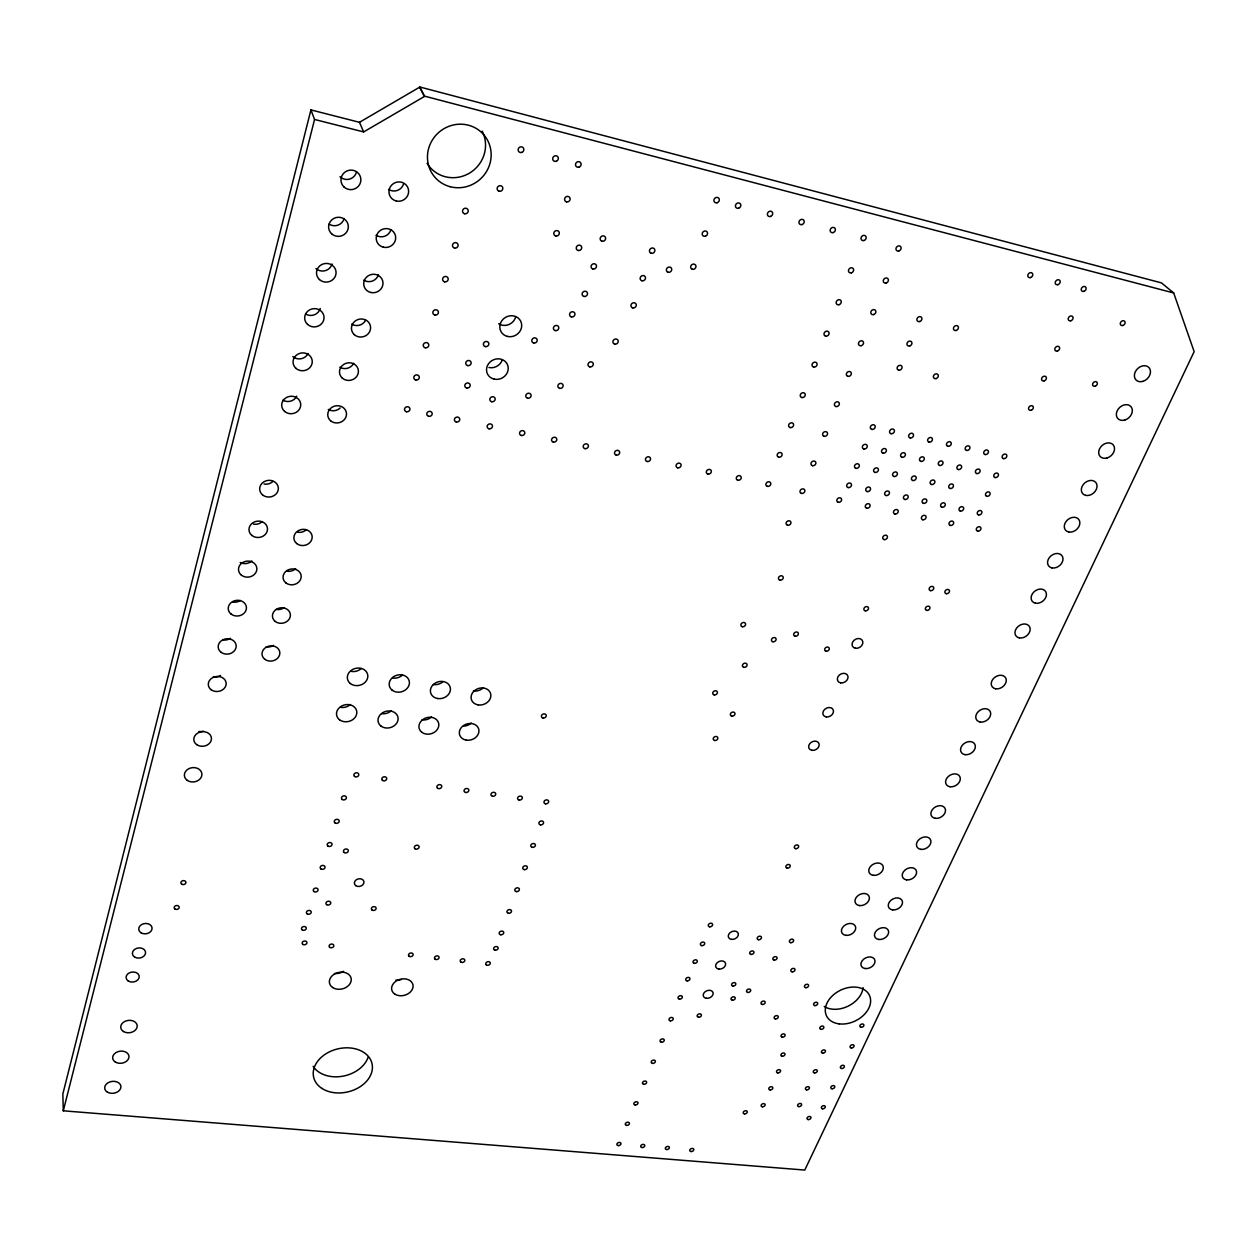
<?xml version="1.0" encoding="UTF-8"?>
<svg xmlns="http://www.w3.org/2000/svg" width="1257" height="1257" viewBox="0 0 1257 1257"><rect width="100%" height="100%" fill="white"/><g stroke="black" fill="none" stroke-linecap="round" stroke-linejoin="round"><path stroke-width="1.5" d="M310.919 109.909L62.85 1093.951L63.29 1110.811L804.779 1170.063L1194.15 351.646L1173.677 292.96L1161.468 282.888L419.634 86.937L424.505 96.443L363.666 131.922L314.564 119.462L310.919 109.909L359.455 122.306L419.555 87.236M63.29 1110.811L314.564 119.462M424.505 96.443L419.634 86.937M424.583 96.145L1173.677 292.96M359.455 122.306L363.666 131.922M482.185 131.152A32.006 30.954 -44.7 0 1 469.254 173.262A32.006 30.954 -44.7 0 1 427.081 163.363M863.072 987.593A23.584 17.001 -25.7 0 1 848.114 1006.15A23.584 17.001 -25.7 0 1 824.215 1006.464M368.16 1057.137A29.681 22.013 -13.2 0 1 342.265 1076.291A29.681 22.013 -13.2 0 1 313.103 1066.297M340.16 408.006A9.333 8.563 -11.2 0 1 328.266 409.452M353.704 363.242A9.412 8.736 -12.3 0 1 339.846 367.217M365.661 320.126A9.506 8.94 -13.7 0 1 351.677 324.133M378.436 274.639A9.585 9.129 -16.1 0 1 363.744 280.154M390.896 229.685A9.679 9.333 -20 0 1 376.063 235.248M403.638 183.773A9.789 9.522 -27.4 0 1 388.649 189.398M273.492 645.344A8.862 7.558 -8.8 0 1 266.17 646.931M283.878 607.822A8.94 7.715 -9 0 1 276.493 609.425M295.631 568.651A9.019 7.872 -9.3 0 1 287.02 571.197M306.425 529.668A9.098 8.029 -9.6 0 1 297.752 532.214M203.335 731.165A8.783 7.259 -6.8 0 1 198.81 731.495M391.273 710.771A10.056 8.39 -14.4 0 1 381.672 713.662M431.544 716.977A9.977 8.296 -16.1 0 1 422.022 719.852M361.246 668.52A10.229 8.658 -13.1 0 1 351.473 671.442M402.397 675.135A10.135 8.563 -15 0 1 392.703 678.042M442.967 681.655A10.056 8.453 -16.8 0 1 433.366 684.546M482.971 688.082A9.977 8.343 -18.5 0 1 473.449 690.957M502.281 359.832A10.904 10.025 -26.4 0 1 488.926 367.5M515.527 317.408A11.03 10.213 -29.8 0 1 498.683 323.756M471.265 723.105A9.883 8.186 -17.7 0 1 463.472 726.09M350.42 704.47A10.15 8.5 -12.6 0 1 340.726 707.392M401.407 979.517A10.81 8.249 -14.7 0 1 395.892 980.083M343.538 971.331A10.967 8.39 -12.9 0 1 334.535 973.484M230.345 638.336A8.956 7.636 -6.7 0 1 222.96 639.939M240.386 600.485A9.035 7.793 -6.7 0 1 232.938 602.087M296.731 396.175A9.428 8.673 -7 0 1 282.872 400.166M308.075 353.5A9.522 8.862 -7.2 0 1 292.818 356.579M320.205 308.468A9.6 9.05 -7.7 0 1 305.53 313.983M332.037 263.986A9.695 9.255 -8.4 0 1 315.931 268.542M344.119 218.545A9.773 9.459 -9.8 0 1 329.145 224.155M356.469 172.146A9.867 9.679 -13.3 0 1 340.019 176.766M251.809 560.952A9.113 7.966 -6.7 0 1 240.197 562.492M262.257 521.576A9.192 8.123 -6.7 0 1 253.49 524.153M220.478 675.48A8.893 7.495 -6.7 0 1 213.156 677.083M272.926 481.447A9.27 8.296 -6.7 0 1 264.08 484.024M450.163 186.712A32.383 31.236 -43.1 0 0 490.309 147.54A32.383 31.236 -43.1 0 0 437.467 133.635A32.383 31.236 -43.1 0 0 450.163 186.712M839.252 1023.889A23.804 17.048 -25.7 0 0 870.441 998.514A23.804 17.048 -25.7 0 0 834.145 994.256A23.804 17.048 -25.7 0 0 839.252 1023.889M321.949 1088.436A29.964 22.092 -13.3 0 0 371.428 1073.132A29.964 22.092 -13.3 0 0 335.1 1049.611A29.964 22.092 -13.3 0 0 321.949 1088.436M1095.114 386.245A2.64 2.09 -43.8 0 0 1096.952 382.238A2.64 2.09 -43.8 0 0 1092.804 383.464A2.64 2.09 -43.8 0 0 1095.114 386.245M174.99 909.031A2.514 1.948 -7.8 0 0 179.123 907.774A2.514 1.948 -7.8 0 0 175.901 905.653A2.514 1.948 -7.8 0 0 174.99 909.031M372.056 910.052A2.404 1.885 -14 0 0 376.047 908.827A2.404 1.885 -14 0 0 373.125 906.768A2.404 1.885 -14 0 0 372.056 910.052M326.663 904.647A2.435 1.901 -12.5 0 0 330.685 903.406A2.435 1.901 -12.5 0 0 327.7 901.332A2.435 1.901 -12.5 0 0 326.663 904.647M956.2 330.45A2.718 2.247 -44.4 0 0 957.96 326.239A2.718 2.247 -44.4 0 0 953.654 327.496A2.718 2.247 -44.4 0 0 956.2 330.45M936.119 378.577A2.671 2.2 -42.2 0 0 937.832 374.476A2.671 2.2 -42.2 0 0 933.574 375.733A2.671 2.2 -42.2 0 0 936.119 378.577M898.614 370.139A2.687 2.247 -42 0 0 902.07 367.028A2.687 2.247 -42 0 0 898.079 366.086A2.687 2.247 -42 0 0 898.614 370.139M919.7 321.525A2.734 2.278 -44.3 0 0 921.428 317.283A2.734 2.278 -44.3 0 0 917.091 318.555A2.734 2.278 -44.3 0 0 919.7 321.525M909.738 345.942A2.703 2.263 -43.1 0 0 911.451 341.763A2.703 2.263 -43.1 0 0 907.13 343.02A2.703 2.263 -43.1 0 0 909.738 345.942M884.158 539.583A2.53 2.058 -35.7 0 0 887.442 536.692A2.53 2.058 -35.7 0 0 883.64 535.922A2.53 2.058 -35.7 0 0 884.158 539.583M946.254 593.681A2.483 1.948 -35.4 0 0 949.491 590.884A2.483 1.948 -35.4 0 0 945.814 590.162A2.483 1.948 -35.4 0 0 946.254 593.681M891.056 433.681A2.624 2.168 -39.4 0 0 894.434 430.632A2.624 2.168 -39.4 0 0 890.522 429.768A2.624 2.168 -39.4 0 0 891.056 433.681M910.131 437.907A2.624 2.153 -39.6 0 0 913.525 434.891A2.624 2.153 -39.6 0 0 909.628 434.011A2.624 2.153 -39.6 0 0 910.131 437.907M929.08 442.103A2.608 2.137 -39.8 0 0 932.458 439.102A2.608 2.137 -39.8 0 0 928.593 438.237A2.608 2.137 -39.8 0 0 929.08 442.103M947.872 446.282A2.608 2.121 -40 0 0 951.266 443.281A2.608 2.121 -40 0 0 947.432 442.433A2.608 2.121 -40 0 0 947.872 446.282M966.554 450.415A2.608 2.105 -40.1 0 0 969.933 447.429A2.608 2.105 -40.1 0 0 966.114 446.581A2.608 2.105 -40.1 0 0 966.554 450.415M985.079 454.531A2.593 2.09 -40.3 0 0 988.458 451.562A2.593 2.09 -40.3 0 0 984.687 450.713A2.593 2.09 -40.3 0 0 985.079 454.531M1003.495 458.601A2.593 2.074 -40.4 0 0 1006.857 455.647A2.593 2.074 -40.4 0 0 1003.102 454.814A2.593 2.074 -40.4 0 0 1003.495 458.601M871.824 429.407A2.64 2.2 -39.2 0 0 875.218 426.359A2.64 2.2 -39.2 0 0 871.274 425.479A2.64 2.2 -39.2 0 0 871.824 429.407M867.204 491.566A2.577 2.121 -36.9 0 0 870.535 488.596A2.577 2.121 -36.9 0 0 866.654 487.779A2.577 2.121 -36.9 0 0 867.204 491.566M886.106 495.525A2.577 2.105 -37.2 0 0 889.437 492.571A2.577 2.105 -37.2 0 0 885.572 491.754A2.577 2.105 -37.2 0 0 886.106 495.525M904.867 499.469A2.561 2.09 -37.4 0 0 908.198 496.531A2.561 2.09 -37.4 0 0 904.364 495.714A2.561 2.09 -37.4 0 0 904.867 499.469M923.502 503.366A2.561 2.074 -37.7 0 0 926.818 500.443A2.561 2.074 -37.7 0 0 923.031 499.642A2.561 2.074 -37.7 0 0 923.502 503.366M941.996 507.247A2.545 2.058 -37.9 0 0 945.311 504.34A2.545 2.058 -37.9 0 0 941.54 503.538A2.545 2.058 -37.9 0 0 941.996 507.247M960.364 511.096A2.545 2.043 -38.1 0 0 963.679 508.205A2.545 2.043 -38.1 0 0 959.939 507.404A2.545 2.043 -38.1 0 0 960.364 511.096M978.606 514.93A2.545 2.027 -38.3 0 0 981.921 512.039A2.545 2.027 -38.3 0 0 978.197 511.253A2.545 2.027 -38.3 0 0 978.606 514.93M848.161 487.575A2.593 2.137 -36.6 0 0 851.492 484.589A2.593 2.137 -36.6 0 0 847.595 483.772A2.593 2.137 -36.6 0 0 848.161 487.575M875.076 472.443A2.593 2.137 -37.7 0 0 878.423 469.458A2.593 2.137 -37.7 0 0 874.526 468.625A2.593 2.137 -37.7 0 0 875.076 472.443M894.041 476.497A2.593 2.121 -38 0 0 897.388 473.528A2.593 2.121 -38 0 0 893.523 472.695A2.593 2.121 -38 0 0 894.041 476.497M912.865 480.52A2.577 2.105 -38.2 0 0 916.212 477.566A2.577 2.105 -38.2 0 0 912.362 476.733A2.577 2.105 -38.2 0 0 912.865 480.52M931.547 484.511A2.577 2.09 -38.4 0 0 934.894 481.572A2.577 2.09 -38.4 0 0 931.076 480.74A2.577 2.09 -38.4 0 0 931.547 484.511M950.103 488.486A2.561 2.074 -38.6 0 0 953.45 485.548A2.561 2.074 -38.6 0 0 949.663 484.731A2.561 2.074 -38.6 0 0 950.103 488.486M986.824 496.326A2.561 2.043 -39 0 0 990.155 493.42A2.561 2.043 -39 0 0 986.431 492.618A2.561 2.043 -39 0 0 986.824 496.326M855.97 468.358A2.608 2.153 -37.4 0 0 859.332 465.373A2.608 2.153 -37.4 0 0 855.404 464.524A2.608 2.153 -37.4 0 0 855.97 468.358M883.027 453.148A2.608 2.153 -38.6 0 0 886.389 450.147A2.608 2.153 -38.6 0 0 882.493 449.283A2.608 2.153 -38.6 0 0 883.027 453.148M902.039 457.297A2.608 2.137 -38.8 0 0 905.417 454.296A2.608 2.137 -38.8 0 0 901.536 453.447A2.608 2.137 -38.8 0 0 902.039 457.297M920.925 461.398A2.593 2.121 -39 0 0 924.288 458.412A2.593 2.121 -39 0 0 920.438 457.579A2.593 2.121 -39 0 0 920.925 461.398M939.67 465.483A2.593 2.105 -39.2 0 0 943.033 462.513A2.593 2.105 -39.2 0 0 939.215 461.68A2.593 2.105 -39.2 0 0 939.67 465.483M958.29 469.537A2.593 2.09 -39.4 0 0 961.652 466.583A2.593 2.09 -39.4 0 0 957.85 465.75A2.593 2.09 -39.4 0 0 958.29 469.537M976.768 473.559A2.577 2.074 -39.5 0 0 980.13 470.605A2.577 2.074 -39.5 0 0 976.359 469.788A2.577 2.074 -39.5 0 0 976.768 473.559M995.12 477.55A2.577 2.058 -39.7 0 0 998.467 474.612A2.577 2.058 -39.7 0 0 994.727 473.795A2.577 2.058 -39.7 0 0 995.12 477.55M863.858 448.985A2.624 2.168 -38.3 0 0 867.236 445.952A2.624 2.168 -38.3 0 0 863.308 445.088A2.624 2.168 -38.3 0 0 863.858 448.985M485.328 346.586A2.781 2.561 -26.6 0 0 488.784 343.287A2.781 2.561 -26.6 0 0 484.244 342.265A2.781 2.561 -26.6 0 0 485.328 346.586M533.675 342.988A2.765 2.545 -30.5 0 0 537.132 339.689A2.765 2.545 -30.5 0 0 532.638 338.683A2.765 2.545 -30.5 0 0 533.675 342.988M555.264 330.591A2.781 2.545 -32.6 0 0 558.737 327.291A2.781 2.545 -32.6 0 0 554.258 326.27A2.781 2.545 -32.6 0 0 555.264 330.591M571.432 316.905A2.781 2.545 -34.5 0 0 574.905 313.59A2.781 2.545 -34.5 0 0 570.442 312.553A2.781 2.545 -34.5 0 0 571.432 316.905M583.971 296.448A2.797 2.561 -36.6 0 0 587.475 293.117A2.797 2.561 -36.6 0 0 582.997 292.064A2.797 2.561 -36.6 0 0 583.971 296.448M592.943 269.014A2.828 2.593 -39 0 0 596.462 265.636A2.828 2.593 -39 0 0 591.968 264.567A2.828 2.593 -39 0 0 592.943 269.014M602.024 241.218A2.844 2.624 -41.7 0 0 605.591 237.809A2.844 2.624 -41.7 0 0 601.066 236.693A2.844 2.624 -41.7 0 0 602.024 241.218M651.283 253.285A2.828 2.561 -42.6 0 0 654.834 249.907A2.828 2.561 -42.6 0 0 650.388 248.807A2.828 2.561 -42.6 0 0 651.283 253.285M641.95 280.767A2.813 2.545 -40.3 0 0 645.485 277.42A2.813 2.545 -40.3 0 0 641.07 276.351A2.813 2.545 -40.3 0 0 641.95 280.767M632.758 307.886A2.781 2.514 -38.1 0 0 636.246 304.571A2.781 2.514 -38.1 0 0 631.862 303.534A2.781 2.514 -38.1 0 0 632.758 307.886M614.704 344.088A2.75 2.483 -35.1 0 0 618.177 340.82A2.75 2.483 -35.1 0 0 613.793 339.814A2.75 2.483 -35.1 0 0 614.704 344.088M589.8 366.871A2.734 2.467 -32.6 0 0 593.241 363.634A2.734 2.467 -32.6 0 0 588.857 362.66A2.734 2.467 -32.6 0 0 589.8 366.871M559.679 388.366A2.734 2.467 -29.8 0 0 563.089 385.145A2.734 2.467 -29.8 0 0 558.705 384.186A2.734 2.467 -29.8 0 0 559.679 388.366M527.641 398.202A2.734 2.467 -27.4 0 0 531.051 394.981A2.734 2.467 -27.4 0 0 526.62 394.038A2.734 2.467 -27.4 0 0 527.641 398.202M491.738 401.706A2.734 2.483 -24.7 0 0 495.132 398.485A2.734 2.483 -24.7 0 0 490.67 397.526A2.734 2.483 -24.7 0 0 491.738 401.706M466.74 388.004A2.75 2.514 -23.3 0 0 470.134 384.752A2.75 2.514 -23.3 0 0 465.624 383.778A2.75 2.514 -23.3 0 0 466.74 388.004M467.667 365.583A2.765 2.545 -24.2 0 0 471.092 362.299A2.765 2.545 -24.2 0 0 466.551 361.309A2.765 2.545 -24.2 0 0 467.667 365.583M767.446 486.365A2.608 2.2 -34.5 0 0 770.777 483.364A2.608 2.2 -34.5 0 0 766.77 482.531A2.608 2.2 -34.5 0 0 767.446 486.365M813.625 367.044A2.703 2.31 -40.5 0 0 817.081 363.901A2.703 2.31 -40.5 0 0 812.98 362.943A2.703 2.31 -40.5 0 0 813.625 367.044M790.197 427.569A2.655 2.247 -37.4 0 0 793.591 424.489A2.655 2.247 -37.4 0 0 789.537 423.593A2.655 2.247 -37.4 0 0 790.197 427.569M778.743 457.187A2.624 2.231 -35.9 0 0 782.105 454.138A2.624 2.231 -35.9 0 0 778.067 453.274A2.624 2.231 -35.9 0 0 778.743 457.187M801.825 397.526A2.671 2.278 -38.9 0 0 805.25 394.415A2.671 2.278 -38.9 0 0 801.18 393.488A2.671 2.278 -38.9 0 0 801.825 397.526M737.875 480.253A2.608 2.231 -33.8 0 0 741.206 477.236A2.608 2.231 -33.8 0 0 737.152 476.387A2.608 2.231 -33.8 0 0 737.875 480.253M707.974 474.078A2.624 2.247 -33 0 0 711.321 471.029A2.624 2.247 -33 0 0 707.22 470.165A2.624 2.247 -33 0 0 707.974 474.078M677.743 467.824A2.64 2.278 -32.1 0 0 681.09 464.76A2.64 2.278 -32.1 0 0 676.942 463.896A2.64 2.278 -32.1 0 0 677.743 467.824M647.182 461.508A2.655 2.31 -31.1 0 0 650.529 458.412A2.655 2.31 -31.1 0 0 646.334 457.532A2.655 2.31 -31.1 0 0 647.182 461.508M825.598 336.122A2.734 2.341 -42.2 0 0 829.086 332.932A2.734 2.341 -42.2 0 0 824.969 331.942A2.734 2.341 -42.2 0 0 825.598 336.122M839.063 304.697A2.765 2.357 -43.9 0 0 840.744 300.376A2.765 2.357 -43.9 0 0 836.314 301.664A2.765 2.357 -43.9 0 0 839.063 304.697M851.398 272.848A2.781 2.388 -45.6 0 0 853.094 268.464A2.781 2.388 -45.6 0 0 848.648 269.752A2.781 2.388 -45.6 0 0 851.398 272.848M863.92 240.527A2.813 2.42 -47.4 0 0 865.649 236.08A2.813 2.42 -47.4 0 0 861.171 237.369A2.813 2.42 -47.4 0 0 863.92 240.527M616.26 455.113A2.655 2.341 -30 0 0 619.622 452.001A2.655 2.341 -30 0 0 615.38 451.122A2.655 2.341 -30 0 0 616.26 455.113M585.008 448.639A2.671 2.357 -28.7 0 0 588.355 445.512A2.671 2.357 -28.7 0 0 584.065 444.617A2.671 2.357 -28.7 0 0 585.008 448.639M553.379 442.103A2.687 2.388 -27.2 0 0 556.741 438.944A2.687 2.388 -27.2 0 0 552.404 438.049A2.687 2.388 -27.2 0 0 553.379 442.103M521.404 435.488A2.703 2.42 -25.6 0 0 524.766 432.314A2.703 2.42 -25.6 0 0 520.382 431.402A2.703 2.42 -25.6 0 0 521.404 435.488M489.052 428.794A2.718 2.451 -23.6 0 0 492.414 425.604A2.718 2.451 -23.6 0 0 487.983 424.677A2.718 2.451 -23.6 0 0 489.052 428.794M456.322 422.022A2.734 2.483 -21.5 0 0 459.701 418.817A2.734 2.483 -21.5 0 0 455.207 417.874A2.734 2.483 -21.5 0 0 456.322 422.022M428.747 416.334A2.75 2.498 -19.5 0 0 432.125 413.097A2.75 2.498 -19.5 0 0 427.584 412.155A2.75 2.498 -19.5 0 0 428.747 416.334M406.498 411.73A2.765 2.514 -17.7 0 0 409.876 408.478A2.765 2.514 -17.7 0 0 405.32 407.535A2.765 2.514 -17.7 0 0 406.498 411.73M415.816 379.991A2.781 2.561 -19.2 0 0 419.225 376.691A2.781 2.561 -19.2 0 0 414.621 375.717A2.781 2.561 -19.2 0 0 415.816 379.991M425.259 347.765A2.797 2.593 -21 0 0 428.716 344.434A2.797 2.593 -21 0 0 424.08 343.412A2.797 2.593 -21 0 0 425.259 347.765M434.859 315.036A2.813 2.64 -23.3 0 0 438.347 311.657A2.813 2.64 -23.3 0 0 433.681 310.605A2.813 2.64 -23.3 0 0 434.859 315.036M444.617 281.804A2.844 2.687 -26.3 0 0 448.12 278.378A2.844 2.687 -26.3 0 0 443.438 277.294A2.844 2.687 -26.3 0 0 444.617 281.804M454.515 248.038A2.86 2.718 -30.1 0 0 458.051 244.581A2.86 2.718 -30.1 0 0 453.353 243.449A2.86 2.718 -30.1 0 0 454.515 248.038M464.587 213.737A2.891 2.765 -35.1 0 0 468.154 210.233A2.891 2.765 -35.1 0 0 463.409 209.071A2.891 2.765 -35.1 0 0 464.587 213.737M499.155 191.237A2.907 2.765 -41.3 0 0 502.753 187.702A2.907 2.765 -41.3 0 0 498.039 186.523A2.907 2.765 -41.3 0 0 499.155 191.237M521.624 152.458A2.938 2.797 -48 0 0 523.085 147.635A2.938 2.797 -48 0 0 518.245 148.986A2.938 2.797 -48 0 0 521.624 152.458M556.128 161.336A2.938 2.75 -48 0 0 557.621 156.544A2.938 2.75 -48 0 0 552.813 157.895A2.938 2.75 -48 0 0 556.128 161.336M833.14 232.592A2.828 2.451 -47.5 0 0 834.837 228.114A2.828 2.451 -47.5 0 0 830.327 229.418A2.828 2.451 -47.5 0 0 833.14 232.592M801.982 224.579A2.844 2.483 -47.6 0 0 803.663 220.069A2.844 2.483 -47.6 0 0 799.122 221.373A2.844 2.483 -47.6 0 0 801.982 224.579M770.462 216.471A2.86 2.514 -47.6 0 0 772.112 211.93A2.86 2.514 -47.6 0 0 767.54 213.234A2.86 2.514 -47.6 0 0 770.462 216.471M738.566 208.269A2.86 2.545 -47.7 0 0 740.2 203.681A2.86 2.545 -47.7 0 0 735.596 205.001A2.86 2.545 -47.7 0 0 738.566 208.269M578.896 167.197A2.923 2.734 -48 0 0 580.404 162.42A2.923 2.734 -48 0 0 575.627 163.771A2.923 2.734 -48 0 0 578.896 167.197M566.483 201.858A2.891 2.703 -43.9 0 0 570.081 198.37A2.891 2.703 -43.9 0 0 565.477 197.223A2.891 2.703 -43.9 0 0 566.483 201.858M555.72 235.97A2.86 2.655 -39.9 0 0 559.271 232.529A2.86 2.655 -39.9 0 0 554.698 231.398A2.86 2.655 -39.9 0 0 555.72 235.97M578.126 250.473A2.844 2.624 -39.8 0 0 581.677 247.063A2.844 2.624 -39.8 0 0 577.136 245.963A2.844 2.624 -39.8 0 0 578.126 250.473M717.087 202.754A2.875 2.577 -47.8 0 0 718.705 198.135A2.875 2.577 -47.8 0 0 714.07 199.454A2.875 2.577 -47.8 0 0 717.087 202.754M705.35 236.253A2.844 2.545 -45.2 0 0 706.937 231.712A2.844 2.545 -45.2 0 0 702.349 233.032A2.844 2.545 -45.2 0 0 705.35 236.253M692.403 269.297A2.813 2.514 -42.7 0 0 695.938 265.965A2.813 2.514 -42.7 0 0 691.586 264.897A2.813 2.514 -42.7 0 0 692.403 269.297M668.158 272.282A2.813 2.53 -41.8 0 0 671.694 268.951A2.813 2.53 -41.8 0 0 667.294 267.867A2.813 2.53 -41.8 0 0 668.158 272.282M181.715 884.158A2.53 1.98 -7.8 0 0 185.863 882.901A2.53 1.98 -7.8 0 0 182.626 880.748A2.53 1.98 -7.8 0 0 181.715 884.158M787.62 525.269A2.561 2.137 -33.8 0 0 790.92 522.315A2.561 2.137 -33.8 0 0 786.976 521.529A2.561 2.137 -33.8 0 0 787.62 525.269M742.384 626.724A2.498 2.043 -29.5 0 0 745.59 623.896A2.498 2.043 -29.5 0 0 741.709 623.205A2.498 2.043 -29.5 0 0 742.384 626.724M714.73 740.483A2.404 1.917 -26.3 0 0 717.81 737.796A2.404 1.917 -26.3 0 0 714.039 737.199A2.404 1.917 -26.3 0 0 714.73 740.483M731.841 716.113A2.42 1.948 -27.3 0 0 734.952 713.395A2.42 1.948 -27.3 0 0 731.165 712.782A2.42 1.948 -27.3 0 0 731.841 716.113M743.908 667.341A2.451 1.995 -28.6 0 0 747.067 664.56A2.451 1.995 -28.6 0 0 743.248 663.9A2.451 1.995 -28.6 0 0 743.908 667.341M1122.831 325.484A2.703 2.137 -45.9 0 0 1124.716 321.352A2.703 2.137 -45.9 0 0 1120.521 322.593A2.703 2.137 -45.9 0 0 1122.831 325.484M732.957 986.054A2.215 1.634 -23.5 0 0 735.801 983.665A2.215 1.634 -23.5 0 0 732.344 983.273A2.215 1.634 -23.5 0 0 732.957 986.054M751.073 954.44A2.231 1.65 -24.2 0 0 753.949 952.02A2.231 1.65 -24.2 0 0 750.476 951.612A2.231 1.65 -24.2 0 0 751.073 954.44M774.186 960.112A2.215 1.634 -24.7 0 0 777.046 957.708A2.215 1.634 -24.7 0 0 773.605 957.3A2.215 1.634 -24.7 0 0 774.186 960.112M792.13 971.834A2.2 1.618 -24.9 0 0 794.99 969.446A2.2 1.618 -24.9 0 0 791.58 969.053A2.2 1.618 -24.9 0 0 792.13 971.834M805.753 987.672A2.184 1.587 -25 0 0 808.597 985.315A2.184 1.587 -25 0 0 805.218 984.922A2.184 1.587 -25 0 0 805.753 987.672M814.882 1005.6A2.168 1.571 -25 0 0 817.694 1003.259A2.168 1.571 -25 0 0 814.363 1002.897A2.168 1.571 -25 0 0 814.882 1005.6M821.041 1029.373A2.153 1.54 -24.9 0 0 823.854 1027.063A2.153 1.54 -24.9 0 0 820.538 1026.718A2.153 1.54 -24.9 0 0 821.041 1029.373M822.707 1053.162A2.137 1.508 -24.7 0 0 825.472 1050.899A2.137 1.508 -24.7 0 0 822.188 1050.553A2.137 1.508 -24.7 0 0 822.707 1053.162M814.536 1072.944A2.121 1.493 -24.3 0 0 817.301 1070.681A2.121 1.493 -24.3 0 0 814.033 1070.367A2.121 1.493 -24.3 0 0 814.536 1072.944M806.664 1089.85A2.105 1.477 -24 0 0 809.414 1087.619A2.105 1.477 -24 0 0 806.161 1087.305A2.105 1.477 -24 0 0 806.664 1089.85M798.871 1106.616A2.105 1.461 -23.7 0 0 801.605 1104.4A2.105 1.461 -23.7 0 0 798.352 1104.086A2.105 1.461 -23.7 0 0 798.871 1106.616M808.267 1119.578A2.09 1.446 -23.8 0 0 810.969 1117.379A2.09 1.446 -23.8 0 0 807.748 1117.096A2.09 1.446 -23.8 0 0 808.267 1119.578M747.868 992.464A2.2 1.618 -23.7 0 0 750.696 990.107A2.2 1.618 -23.7 0 0 747.255 989.715A2.2 1.618 -23.7 0 0 747.868 992.464M762.339 1004.469A2.184 1.587 -23.9 0 0 765.167 1002.112A2.184 1.587 -23.9 0 0 761.758 1001.735A2.184 1.587 -23.9 0 0 762.339 1004.469M775.443 1018.956A2.184 1.571 -24.1 0 0 778.256 1016.63A2.184 1.571 -24.1 0 0 774.893 1016.253A2.184 1.571 -24.1 0 0 775.443 1018.956M782.31 1037.182A2.153 1.556 -24 0 0 785.106 1034.888A2.153 1.556 -24 0 0 781.76 1034.527A2.153 1.556 -24 0 0 782.31 1037.182M782.2 1056.273A2.153 1.524 -23.8 0 0 784.981 1053.995A2.153 1.524 -23.8 0 0 781.65 1053.649A2.153 1.524 -23.8 0 0 782.2 1056.273M777.816 1072.897A2.137 1.508 -23.6 0 0 780.581 1070.634A2.137 1.508 -23.6 0 0 777.266 1070.304A2.137 1.508 -23.6 0 0 777.816 1072.897M770.085 1089.913A2.121 1.493 -23.3 0 0 772.819 1087.666A2.121 1.493 -23.3 0 0 769.52 1087.352A2.121 1.493 -23.3 0 0 770.085 1089.913M762.418 1106.773A2.121 1.477 -23 0 0 765.136 1104.542A2.121 1.477 -23 0 0 761.852 1104.243A2.121 1.477 -23 0 0 762.418 1106.773M744.537 1113.875A2.121 1.477 -22.6 0 0 747.255 1111.644A2.121 1.477 -22.6 0 0 743.955 1111.361A2.121 1.477 -22.6 0 0 744.537 1113.875M694.43 963.333A2.247 1.666 -22.8 0 0 697.289 960.898A2.247 1.666 -22.8 0 0 693.754 960.489A2.247 1.666 -22.8 0 0 694.43 963.333M709.686 926.802A2.263 1.713 -23.5 0 0 712.593 924.351A2.263 1.713 -23.5 0 0 709.027 923.895A2.263 1.713 -23.5 0 0 709.686 926.802M679.456 999.142A2.215 1.634 -22.1 0 0 682.3 996.754A2.215 1.634 -22.1 0 0 678.78 996.361A2.215 1.634 -22.1 0 0 679.456 999.142M758.568 939.717A2.247 1.666 -24.6 0 0 761.459 937.282A2.247 1.666 -24.6 0 0 757.971 936.858A2.247 1.666 -24.6 0 0 758.568 939.717M732.375 1000.211A2.2 1.618 -23.3 0 0 735.204 997.854A2.2 1.618 -23.3 0 0 731.763 997.461A2.2 1.618 -23.3 0 0 732.375 1000.211M698.546 1017.243A2.2 1.603 -22.4 0 0 701.375 1014.886A2.2 1.603 -22.4 0 0 697.902 1014.509A2.2 1.603 -22.4 0 0 698.546 1017.243M1083.864 291.357A2.75 2.2 -46.9 0 0 1085.734 287.146A2.75 2.2 -46.9 0 0 1081.46 288.387A2.75 2.2 -46.9 0 0 1083.864 291.357M801.526 493.42A2.593 2.168 -35.2 0 0 804.857 490.434A2.593 2.168 -35.2 0 0 800.898 489.617A2.593 2.168 -35.2 0 0 801.526 493.42M618.255 1145.583A2.137 1.508 -19.7 0 0 620.942 1143.351A2.137 1.508 -19.7 0 0 617.548 1143.069A2.137 1.508 -19.7 0 0 618.255 1145.583M847.894 376.346A2.687 2.278 -40.8 0 0 851.335 373.219A2.687 2.278 -40.8 0 0 847.297 372.276A2.687 2.278 -40.8 0 0 847.894 376.346M824.136 436.32A2.64 2.215 -37.9 0 0 827.53 433.272A2.64 2.215 -37.9 0 0 823.524 432.392A2.64 2.215 -37.9 0 0 824.136 436.32M812.509 465.671A2.608 2.184 -36.5 0 0 815.872 462.655A2.608 2.184 -36.5 0 0 811.896 461.806A2.608 2.184 -36.5 0 0 812.509 465.671M835.936 406.545A2.655 2.247 -39.3 0 0 839.346 403.466A2.655 2.247 -39.3 0 0 835.324 402.554A2.655 2.247 -39.3 0 0 835.936 406.545M861.328 345.659A2.718 2.294 -42.4 0 0 863.009 341.433A2.718 2.294 -42.4 0 0 858.657 342.705A2.718 2.294 -42.4 0 0 861.328 345.659M873.662 314.564A2.75 2.325 -44 0 0 875.359 310.29A2.75 2.325 -44 0 0 870.975 311.563A2.75 2.325 -44 0 0 873.662 314.564M886.169 283.014A2.781 2.357 -45.6 0 0 887.882 278.661A2.781 2.357 -45.6 0 0 883.467 279.95A2.781 2.357 -45.6 0 0 886.169 283.014M898.849 250.976A2.813 2.373 -47.2 0 0 900.609 246.576A2.813 2.373 -47.2 0 0 896.162 247.865A2.813 2.373 -47.2 0 0 898.849 250.976M977.647 531.098A2.53 2.011 -37.8 0 0 980.947 528.223A2.53 2.011 -37.8 0 0 977.239 527.453A2.53 2.011 -37.8 0 0 977.647 531.098M950.371 525.457A2.53 2.027 -37.5 0 0 953.67 522.566A2.53 2.027 -37.5 0 0 949.931 521.796A2.53 2.027 -37.5 0 0 950.371 525.457M922.795 519.754A2.545 2.058 -37.1 0 0 926.095 516.847A2.545 2.058 -37.1 0 0 922.324 516.061A2.545 2.058 -37.1 0 0 922.795 519.754M894.921 514.003A2.561 2.074 -36.7 0 0 898.236 511.08A2.561 2.074 -36.7 0 0 894.418 510.279A2.561 2.074 -36.7 0 0 894.921 514.003M866.764 508.189A2.561 2.105 -36.3 0 0 870.08 505.235A2.561 2.105 -36.3 0 0 866.214 504.434A2.561 2.105 -36.3 0 0 866.764 508.189M838.293 502.297A2.577 2.137 -35.9 0 0 841.609 499.343A2.577 2.137 -35.9 0 0 837.712 498.526A2.577 2.137 -35.9 0 0 838.293 502.297M1031.149 410.269A2.624 2.105 -42.3 0 0 1032.908 406.278A2.624 2.105 -42.3 0 0 1028.76 407.519A2.624 2.105 -42.3 0 0 1031.149 410.269M1044.19 380.855A2.655 2.121 -43.5 0 0 1045.981 376.817A2.655 2.121 -43.5 0 0 1041.802 378.043A2.655 2.121 -43.5 0 0 1044.19 380.855M1057.404 351.033A2.687 2.153 -44.6 0 0 1059.227 346.932A2.687 2.153 -44.6 0 0 1055.016 348.173A2.687 2.153 -44.6 0 0 1057.404 351.033M1070.823 320.771A2.718 2.168 -45.8 0 0 1072.661 316.607A2.718 2.168 -45.8 0 0 1068.434 317.848A2.718 2.168 -45.8 0 0 1070.823 320.771M1057.907 284.663A2.75 2.215 -47 0 0 1059.761 280.405A2.75 2.215 -47 0 0 1055.471 281.662A2.75 2.215 -47 0 0 1057.907 284.663M1030.504 277.577A2.765 2.247 -47.1 0 0 1032.343 273.303A2.765 2.247 -47.1 0 0 1028.022 274.56A2.765 2.247 -47.1 0 0 1030.504 277.577M687.092 980.869A2.231 1.65 -22.4 0 0 689.936 978.465A2.231 1.65 -22.4 0 0 686.416 978.072A2.231 1.65 -22.4 0 0 687.092 980.869M701.815 945.625A2.263 1.681 -23.1 0 0 704.706 943.19A2.263 1.681 -23.1 0 0 701.155 942.75A2.263 1.681 -23.1 0 0 701.815 945.625M643.851 1084.32A2.168 1.556 -20.6 0 0 646.617 1082.026A2.168 1.556 -20.6 0 0 643.16 1081.696A2.168 1.556 -20.6 0 0 643.851 1084.32M626.693 1125.408A2.153 1.524 -20 0 0 629.396 1123.145A2.153 1.524 -20 0 0 625.986 1122.862A2.153 1.524 -20 0 0 626.693 1125.408M635.225 1104.982A2.153 1.54 -20.3 0 0 637.959 1102.703A2.153 1.54 -20.3 0 0 634.518 1102.405A2.153 1.54 -20.3 0 0 635.225 1104.982M652.603 1063.406A2.184 1.587 -21 0 0 655.368 1061.081A2.184 1.587 -21 0 0 651.912 1060.751A2.184 1.587 -21 0 0 652.603 1063.406M661.449 1042.242A2.2 1.603 -21.3 0 0 664.23 1039.9A2.2 1.603 -21.3 0 0 660.758 1039.555A2.2 1.603 -21.3 0 0 661.449 1042.242M670.39 1020.825A2.215 1.618 -21.7 0 0 673.202 1018.453A2.215 1.618 -21.7 0 0 669.714 1018.091A2.215 1.618 -21.7 0 0 670.39 1020.825M691.083 1151.538A2.105 1.461 -21.2 0 0 693.77 1149.338A2.105 1.461 -21.2 0 0 690.454 1149.055A2.105 1.461 -21.2 0 0 691.083 1151.538M666.681 1149.542A2.121 1.477 -20.7 0 0 669.368 1147.327A2.121 1.477 -20.7 0 0 666.021 1147.06A2.121 1.477 -20.7 0 0 666.681 1149.542M642.06 1147.531A2.121 1.493 -20.2 0 0 644.747 1145.3A2.121 1.493 -20.2 0 0 641.384 1145.033A2.121 1.493 -20.2 0 0 642.06 1147.531M841.609 1068.497A2.121 1.493 -24.9 0 0 844.374 1066.25A2.121 1.493 -24.9 0 0 841.122 1065.92A2.121 1.493 -24.9 0 0 841.609 1068.497M822.565 1108.784A2.09 1.461 -24.1 0 0 825.299 1106.584A2.09 1.461 -24.1 0 0 822.078 1106.286A2.09 1.461 -24.1 0 0 822.565 1108.784M832.04 1088.751A2.105 1.477 -24.5 0 0 834.774 1086.535A2.105 1.477 -24.5 0 0 831.537 1086.221A2.105 1.477 -24.5 0 0 832.04 1088.751M851.288 1047.992A2.137 1.508 -25.3 0 0 854.069 1045.73A2.137 1.508 -25.3 0 0 850.816 1045.384A2.137 1.508 -25.3 0 0 851.288 1047.992M861.076 1027.268A2.137 1.524 -25.7 0 0 863.889 1024.974A2.137 1.524 -25.7 0 0 860.621 1024.628A2.137 1.524 -25.7 0 0 861.076 1027.268M790.747 942.671A2.231 1.65 -25.3 0 0 793.623 940.252A2.231 1.65 -25.3 0 0 790.182 939.827A2.231 1.65 -25.3 0 0 790.747 942.671M543.087 718.014A2.483 2.043 -20.9 0 0 546.182 715.233A2.483 2.043 -20.9 0 0 542.176 714.605A2.483 2.043 -20.9 0 0 543.087 718.014M355.778 885.651A4.871 3.834 -13.5 0 0 363.823 883.184A4.871 3.834 -13.5 0 0 357.915 878.989A4.871 3.834 -13.5 0 0 355.778 885.651M460.863 962.061A2.325 1.776 -16.6 0 0 464.729 960.851A2.325 1.776 -16.6 0 0 461.979 958.918A2.325 1.776 -16.6 0 0 460.863 962.061M435.126 959.185A2.341 1.791 -15.8 0 0 439.007 957.975A2.341 1.791 -15.8 0 0 436.21 956.027A2.341 1.791 -15.8 0 0 435.126 959.185M409.153 956.278A2.357 1.807 -15.1 0 0 413.05 955.069A2.357 1.807 -15.1 0 0 410.238 953.105A2.357 1.807 -15.1 0 0 409.153 956.278M329.805 947.417A2.404 1.854 -12.7 0 0 333.765 946.191A2.404 1.854 -12.7 0 0 330.827 944.18A2.404 1.854 -12.7 0 0 329.805 947.417M486.365 964.905A2.325 1.76 -17.3 0 0 490.199 963.71A2.325 1.76 -17.3 0 0 487.496 961.778A2.325 1.76 -17.3 0 0 486.365 964.905M302.874 944.4A2.42 1.87 -11.9 0 0 306.849 943.174A2.42 1.87 -11.9 0 0 303.864 941.147A2.42 1.87 -11.9 0 0 302.874 944.4M519.251 800.081A2.435 1.948 -19.2 0 0 522.284 797.394A2.435 1.948 -19.2 0 0 518.34 796.828A2.435 1.948 -19.2 0 0 519.251 800.081M492.634 796.31A2.435 1.964 -18.3 0 0 495.667 793.607A2.435 1.964 -18.3 0 0 491.676 793.041A2.435 1.964 -18.3 0 0 492.634 796.31M465.766 792.491A2.451 1.98 -17.3 0 0 468.798 789.773A2.451 1.98 -17.3 0 0 464.776 789.207A2.451 1.98 -17.3 0 0 465.766 792.491M437.562 788.218A2.467 1.995 -16.4 0 0 441.663 786.976A2.467 1.995 -16.4 0 0 438.724 784.729A2.467 1.995 -16.4 0 0 437.562 788.218M382.505 780.408A2.498 2.043 -14.3 0 0 386.637 779.151A2.498 2.043 -14.3 0 0 383.621 776.873A2.498 2.043 -14.3 0 0 382.505 780.408M545.617 803.82A2.42 1.933 -20.1 0 0 548.633 801.149A2.42 1.933 -20.1 0 0 544.737 800.583A2.42 1.933 -20.1 0 0 545.617 803.82M354.568 776.449A2.514 2.058 -13.3 0 0 358.732 775.192A2.514 2.058 -13.3 0 0 355.668 772.898A2.514 2.058 -13.3 0 0 354.568 776.449M342.187 799.468A2.498 2.027 -12.8 0 0 346.335 798.211A2.498 2.027 -12.8 0 0 343.271 795.964A2.498 2.027 -12.8 0 0 342.187 799.468M335.006 822.911A2.483 1.995 -12.6 0 0 339.123 821.654A2.483 1.995 -12.6 0 0 336.075 819.438A2.483 1.995 -12.6 0 0 335.006 822.911M327.92 846.071A2.483 1.98 -12.4 0 0 332.005 844.814A2.483 1.98 -12.4 0 0 328.973 842.646A2.483 1.98 -12.4 0 0 327.92 846.071M320.912 868.933A2.467 1.948 -12.2 0 0 324.982 867.691A2.467 1.948 -12.2 0 0 321.949 865.554A2.467 1.948 -12.2 0 0 320.912 868.933M313.983 891.543A2.451 1.933 -12.1 0 0 318.021 890.302A2.451 1.933 -12.1 0 0 315.004 888.196A2.451 1.933 -12.1 0 0 313.983 891.543M307.148 913.855A2.435 1.901 -11.9 0 0 311.17 912.613A2.435 1.901 -11.9 0 0 308.154 910.555A2.435 1.901 -11.9 0 0 307.148 913.855M302.214 929.913A2.42 1.885 -11.8 0 0 306.221 928.687A2.42 1.885 -11.8 0 0 303.22 926.645A2.42 1.885 -11.8 0 0 302.214 929.913M540.526 824.859A2.404 1.917 -19.7 0 0 543.527 822.219A2.404 1.917 -19.7 0 0 539.646 821.669A2.404 1.917 -19.7 0 0 540.526 824.859M532.387 847.359A2.388 1.885 -19.3 0 0 535.372 844.735A2.388 1.885 -19.3 0 0 531.507 844.217A2.388 1.885 -19.3 0 0 532.387 847.359M524.358 869.608A2.373 1.87 -18.9 0 0 527.312 867A2.373 1.87 -18.9 0 0 523.462 866.497A2.373 1.87 -18.9 0 0 524.358 869.608M516.407 891.59A2.357 1.838 -18.5 0 0 519.345 889.013A2.357 1.838 -18.5 0 0 515.511 888.526A2.357 1.838 -18.5 0 0 516.407 891.59M508.551 913.305A2.357 1.823 -18.1 0 0 511.473 910.744A2.357 1.823 -18.1 0 0 507.655 910.288A2.357 1.823 -18.1 0 0 508.551 913.305M500.805 934.752A2.341 1.791 -17.8 0 0 503.696 932.238A2.341 1.791 -17.8 0 0 499.893 931.783A2.341 1.791 -17.8 0 0 500.805 934.752M495.211 950.213A2.325 1.776 -17.6 0 0 498.102 947.699A2.325 1.776 -17.6 0 0 494.315 947.259A2.325 1.776 -17.6 0 0 495.211 950.213M787.243 868.147A2.294 1.728 -26.2 0 0 790.213 865.633A2.294 1.728 -26.2 0 0 786.678 865.146A2.294 1.728 -26.2 0 0 787.243 868.147M795.681 848.664A2.294 1.744 -26.7 0 0 798.651 846.134A2.294 1.744 -26.7 0 0 795.1 845.631A2.294 1.744 -26.7 0 0 795.681 848.664M926.739 610.383A2.467 1.948 -34.6 0 0 929.944 607.587A2.467 1.948 -34.6 0 0 926.268 606.895A2.467 1.948 -34.6 0 0 926.739 610.383M772.929 641.746A2.467 2.011 -30.1 0 0 776.103 638.949A2.467 2.011 -30.1 0 0 772.285 638.273A2.467 2.011 -30.1 0 0 772.929 641.746M930.526 590.633A2.483 1.964 -35.2 0 0 933.762 587.836A2.483 1.964 -35.2 0 0 930.07 587.113A2.483 1.964 -35.2 0 0 930.526 590.633M779.968 580.137A2.514 2.074 -31.9 0 0 783.221 577.262A2.514 2.074 -31.9 0 0 779.324 576.523A2.514 2.074 -31.9 0 0 779.968 580.137M865.287 610.808A2.483 1.98 -33.3 0 0 868.508 608.011A2.483 1.98 -33.3 0 0 864.753 607.304A2.483 1.98 -33.3 0 0 865.287 610.808M826.1 651.22A2.451 1.964 -31.3 0 0 829.274 648.455A2.451 1.964 -31.3 0 0 825.535 647.779A2.451 1.964 -31.3 0 0 826.1 651.22M795.162 636.215A2.467 1.995 -30.8 0 0 798.352 633.418A2.467 1.995 -30.8 0 0 794.55 632.727A2.467 1.995 -30.8 0 0 795.162 636.215M714.259 694.901A2.451 1.98 -27.2 0 0 717.386 692.151A2.451 1.98 -27.2 0 0 713.552 691.507A2.451 1.98 -27.2 0 0 714.259 694.901M344.182 852.513A2.467 1.964 -13 0 0 348.268 851.256A2.467 1.964 -13 0 0 345.251 849.103A2.467 1.964 -13 0 0 344.182 852.513M414.999 848.726A2.435 1.933 -15.4 0 0 419.037 847.485A2.435 1.933 -15.4 0 0 416.114 845.348A2.435 1.933 -15.4 0 0 414.999 848.726M330.528 420.718A9.443 8.626 -11.6 0 0 346.225 416.208A9.443 8.626 -11.6 0 0 334.613 406.09A9.443 8.626 -11.6 0 0 330.528 420.718M342.281 378.106A9.522 8.815 -12.6 0 0 358.135 373.58A9.522 8.815 -12.6 0 0 346.445 363.163A9.522 8.815 -12.6 0 0 342.281 378.106M354.27 334.613A9.616 9.003 -14.2 0 0 370.281 330.072A9.616 9.003 -14.2 0 0 358.528 319.357A9.616 9.003 -14.2 0 0 354.27 334.613M370.831 292.488A9.695 9.208 -16.5 0 0 382.678 280.861A9.695 9.208 -16.5 0 0 366.525 277.137A9.695 9.208 -16.5 0 0 370.831 292.488M383.369 247.205A9.805 9.412 -20.2 0 0 395.374 235.389A9.805 9.412 -20.2 0 0 379.08 231.492A9.805 9.412 -20.2 0 0 383.369 247.205M396.159 200.963A9.899 9.616 -27 0 0 408.321 188.927A9.899 9.616 -27 0 0 391.885 184.858A9.899 9.616 -27 0 0 396.159 200.963M264.771 659.265A8.956 7.605 -9.1 0 0 279.604 654.881A8.956 7.605 -9.1 0 0 268.401 646.255A8.956 7.605 -9.1 0 0 264.771 659.265M275.204 621.429A9.035 7.762 -9.3 0 0 290.163 617.014A9.035 7.762 -9.3 0 0 278.897 608.168A9.035 7.762 -9.3 0 0 275.204 621.429M285.826 582.855A9.113 7.919 -9.5 0 0 300.942 578.424A9.113 7.919 -9.5 0 0 289.613 569.342A9.113 7.919 -9.5 0 0 285.826 582.855M296.668 543.527A9.192 8.092 -9.9 0 0 311.925 539.064A9.192 8.092 -9.9 0 0 300.517 529.731A9.192 8.092 -9.9 0 0 296.668 543.527M107.426 1092.16A8.171 5.971 -7.7 0 0 120.782 1088.012A8.171 5.971 -7.7 0 0 110.207 1081.806A8.171 5.971 -7.7 0 0 107.426 1092.16M115.393 1062.102A8.218 6.081 -7.6 0 0 128.843 1057.938A8.218 6.081 -7.6 0 0 118.221 1051.575A8.218 6.081 -7.6 0 0 115.393 1062.102M123.485 1031.526A8.28 6.191 -7.6 0 0 137.06 1027.33A8.28 6.191 -7.6 0 0 126.36 1020.81A8.28 6.191 -7.6 0 0 123.485 1031.526M845.851 935.349A7.526 5.531 -26.6 0 0 855.671 927.195A7.526 5.531 -26.6 0 0 844.17 925.733A7.526 5.531 -26.6 0 0 845.851 935.349M859.427 905.574A7.589 5.609 -27.4 0 0 869.357 897.325A7.589 5.609 -27.4 0 0 857.793 895.77A7.589 5.609 -27.4 0 0 859.427 905.574M873.238 875.312A7.668 5.704 -28.1 0 0 883.262 866.953A7.668 5.704 -28.1 0 0 871.635 865.319A7.668 5.704 -28.1 0 0 873.238 875.312M187.214 780.33A8.799 7.165 -7.1 0 0 201.717 775.978A8.799 7.165 -7.1 0 0 190.498 768.043A8.799 7.165 -7.1 0 0 187.214 780.33M196.642 744.6A8.878 7.306 -7 0 0 211.27 740.232A8.878 7.306 -7 0 0 200.004 732.093A8.878 7.306 -7 0 0 196.642 744.6M134.578 957.048A6.662 5.107 -7.2 0 0 145.482 953.702A6.662 5.107 -7.2 0 0 136.903 948.249A6.662 5.107 -7.2 0 0 134.578 957.048M140.957 932.741A6.694 5.169 -7.1 0 0 151.94 929.394A6.694 5.169 -7.1 0 0 143.314 923.832A6.694 5.169 -7.1 0 0 140.957 932.741M128.277 981.041A6.615 5.028 -7.2 0 0 139.118 977.71A6.615 5.028 -7.2 0 0 130.587 972.352A6.615 5.028 -7.2 0 0 128.277 981.041M380.918 726.043A10.166 8.438 -14.5 0 0 397.762 720.999A10.166 8.438 -14.5 0 0 385.506 711.446A10.166 8.438 -14.5 0 0 380.918 726.043M421.739 732.218A10.072 8.328 -16.2 0 0 438.457 727.206A10.072 8.328 -16.2 0 0 426.453 717.747A10.072 8.328 -16.2 0 0 421.739 732.218M350.342 683.541A10.339 8.72 -13.2 0 0 367.5 678.434A10.339 8.72 -13.2 0 0 354.898 668.535A10.339 8.72 -13.2 0 0 350.342 683.541M392.074 690.124A10.245 8.61 -15.1 0 0 409.075 685.049A10.245 8.61 -15.1 0 0 396.756 675.245A10.245 8.61 -15.1 0 0 392.074 690.124M437.64 698.531A10.15 8.5 -16.9 0 0 450.147 687.108A10.15 8.5 -16.9 0 0 433.461 684.405A10.15 8.5 -16.9 0 0 437.64 698.531M478.116 704.894A10.072 8.39 -18.6 0 0 490.607 693.581A10.072 8.39 -18.6 0 0 474.156 690.926A10.072 8.39 -18.6 0 0 478.116 704.894M494.221 379.127A11.03 10.087 -26.3 0 0 507.954 366.07A11.03 10.087 -26.3 0 0 489.963 362.11A11.03 10.087 -26.3 0 0 494.221 379.127M507.529 336.452A11.156 10.292 -29.5 0 0 521.435 323.175A11.156 10.292 -29.5 0 0 503.319 319.027A11.156 10.292 -29.5 0 0 507.529 336.452M466.331 740.137A9.993 8.233 -17.8 0 0 478.697 728.981A9.993 8.233 -17.8 0 0 462.356 726.452A9.993 8.233 -17.8 0 0 466.331 740.137M339.5 719.774A10.26 8.548 -12.8 0 0 356.501 714.699A10.26 8.548 -12.8 0 0 343.962 705.051A10.26 8.548 -12.8 0 0 339.5 719.774M840.65 682.865A5.657 4.478 -31 0 0 848.004 676.517A5.657 4.478 -31 0 0 839.393 675.009A5.657 4.478 -31 0 0 840.65 682.865M811.959 750.335A5.547 4.337 -28.8 0 0 819.14 744.16A5.547 4.337 -28.8 0 0 810.639 742.777A5.547 4.337 -28.8 0 0 811.959 750.335M731.543 939.388A5.248 3.928 -24 0 0 738.299 933.684A5.248 3.928 -24 0 0 730.081 932.678A5.248 3.928 -24 0 0 731.543 939.388M706.465 998.309A5.169 3.802 -22.8 0 0 713.096 992.763A5.169 3.802 -22.8 0 0 704.973 991.852A5.169 3.802 -22.8 0 0 706.465 998.309M718.894 969.084A5.217 3.865 -23.4 0 0 725.588 963.475A5.217 3.865 -23.4 0 0 717.417 962.501A5.217 3.865 -23.4 0 0 718.894 969.084M855.389 648.235A5.719 4.557 -32.2 0 0 862.821 641.793A5.719 4.557 -32.2 0 0 854.147 640.206A5.719 4.557 -32.2 0 0 855.389 648.235M826.179 716.899A5.594 4.399 -29.9 0 0 833.454 710.629A5.594 4.399 -29.9 0 0 824.891 709.184A5.594 4.399 -29.9 0 0 826.179 716.899M865.256 968.55A7.416 5.374 -26.6 0 0 874.966 960.552A7.416 5.374 -26.6 0 0 863.685 959.17A7.416 5.374 -26.6 0 0 865.256 968.55M878.8 939.466A7.479 5.452 -27.3 0 0 888.605 931.374A7.479 5.452 -27.3 0 0 877.26 929.913A7.479 5.452 -27.3 0 0 878.8 939.466M394.667 994.004A10.904 8.28 -14.8 0 0 412.705 988.411A10.904 8.28 -14.8 0 0 399.647 979.454A10.904 8.28 -14.8 0 0 394.667 994.004M332.618 987.499A11.062 8.422 -13.1 0 0 350.907 981.843A11.062 8.422 -13.1 0 0 337.41 972.761A11.062 8.422 -13.1 0 0 332.618 987.499M221.028 652.273A9.05 7.699 -7 0 0 235.986 647.858A9.05 7.699 -7 0 0 224.532 639.153A9.05 7.699 -7 0 0 221.028 652.273M231.099 614.092A9.129 7.856 -7 0 0 246.215 609.661A9.129 7.856 -7 0 0 234.682 600.705A9.129 7.856 -7 0 0 231.099 614.092M284.616 411.432A9.537 8.736 -7.5 0 0 300.47 406.891A9.537 8.736 -7.5 0 0 288.576 396.631A9.537 8.736 -7.5 0 0 284.616 411.432M295.992 368.38A9.632 8.925 -7.8 0 0 311.987 363.823A9.632 8.925 -7.8 0 0 300.03 353.28A9.632 8.925 -7.8 0 0 295.992 368.38M307.588 324.432A9.71 9.129 -8.3 0 0 323.756 319.844A9.71 9.129 -8.3 0 0 311.72 309.018A9.71 9.129 -8.3 0 0 307.588 324.432M319.435 279.541A9.805 9.333 -9.2 0 0 335.776 274.953A9.805 9.333 -9.2 0 0 323.646 263.813A9.805 9.333 -9.2 0 0 319.435 279.541M331.534 233.708A9.899 9.553 -10.8 0 0 348.032 229.088A9.899 9.553 -10.8 0 0 335.839 217.634A9.899 9.553 -10.8 0 0 331.534 233.708M343.899 186.884A9.993 9.773 -14.5 0 0 360.57 182.249A9.993 9.773 -14.5 0 0 348.299 170.465A9.993 9.773 -14.5 0 0 343.899 186.884M892.58 909.911A7.558 5.547 -28 0 0 902.479 901.709A7.558 5.547 -28 0 0 891.072 900.185A7.558 5.547 -28 0 0 892.58 909.911M1107.103 457.941A8.736 6.788 -41.8 0 0 1113.215 444.884A8.736 6.788 -41.8 0 0 1099.498 448.953A8.736 6.788 -41.8 0 0 1107.103 457.941M1085.718 495.384A8.626 6.694 -40.5 0 0 1097.031 485.642A8.626 6.694 -40.5 0 0 1084.807 482.924A8.626 6.694 -40.5 0 0 1085.718 495.384M1068.67 531.978A8.516 6.599 -39.3 0 0 1079.857 522.362A8.516 6.599 -39.3 0 0 1067.696 519.754A8.516 6.599 -39.3 0 0 1068.67 531.978M1051.92 567.897A8.422 6.505 -38.1 0 0 1062.998 558.438A8.422 6.505 -38.1 0 0 1050.899 555.94A8.422 6.505 -38.1 0 0 1051.92 567.897M1035.485 603.203A8.312 6.411 -36.9 0 0 1046.421 593.87A8.312 6.411 -36.9 0 0 1034.401 591.481A8.312 6.411 -36.9 0 0 1035.485 603.203M1019.317 637.88A8.218 6.316 -35.8 0 0 1030.143 628.689A8.218 6.316 -35.8 0 0 1018.186 626.395A8.218 6.316 -35.8 0 0 1019.317 637.88M995.607 688.789A8.092 6.175 -34.1 0 0 1006.26 679.786A8.092 6.175 -34.1 0 0 994.397 677.633A8.092 6.175 -34.1 0 0 995.607 688.789M980.13 722.005A7.998 6.081 -33.1 0 0 990.673 713.112A7.998 6.081 -33.1 0 0 978.873 711.069A7.998 6.081 -33.1 0 0 980.13 722.005M964.92 754.64A7.919 5.986 -32.1 0 0 975.338 745.888A7.919 5.986 -32.1 0 0 963.616 743.924A7.919 5.986 -32.1 0 0 964.92 754.64M949.962 786.741A7.841 5.892 -31.2 0 0 960.285 778.099A7.841 5.892 -31.2 0 0 948.611 776.229A7.841 5.892 -31.2 0 0 949.962 786.741M935.255 818.307A7.762 5.798 -30.3 0 0 945.468 809.775A7.762 5.798 -30.3 0 0 933.872 808A7.762 5.798 -30.3 0 0 935.255 818.307M920.8 849.355A7.699 5.719 -29.5 0 0 930.903 840.933A7.699 5.719 -29.5 0 0 919.37 839.236A7.699 5.719 -29.5 0 0 920.8 849.355M241.391 575.156A9.208 8.013 -7 0 0 256.648 570.694A9.208 8.013 -7 0 0 245.036 561.502A9.208 8.013 -7 0 0 241.391 575.156M251.871 535.435A9.286 8.186 -7.1 0 0 267.27 530.957A9.286 8.186 -7.1 0 0 255.595 521.514A9.286 8.186 -7.1 0 0 251.871 535.435M906.564 879.884A7.621 5.625 -28.7 0 0 916.573 871.572A7.621 5.625 -28.7 0 0 905.103 869.97A7.621 5.625 -28.7 0 0 906.564 879.884M211.129 689.732A8.988 7.542 -7 0 0 225.961 685.348A8.988 7.542 -7 0 0 214.586 676.863A8.988 7.542 -7 0 0 211.129 689.732M1142.833 381.39A8.972 6.992 -44.5 0 0 1149.181 367.83A8.972 6.992 -44.5 0 0 1135.244 371.946A8.972 6.992 -44.5 0 0 1142.833 381.39M1124.811 420.027A8.862 6.882 -43.1 0 0 1131.033 406.718A8.862 6.882 -43.1 0 0 1117.206 410.803A8.862 6.882 -43.1 0 0 1124.811 420.027M262.572 494.928A9.38 8.359 -7.1 0 0 278.111 490.434A9.38 8.359 -7.1 0 0 266.374 480.724A9.38 8.359 -7.1 0 0 262.572 494.928"/></g></svg>
